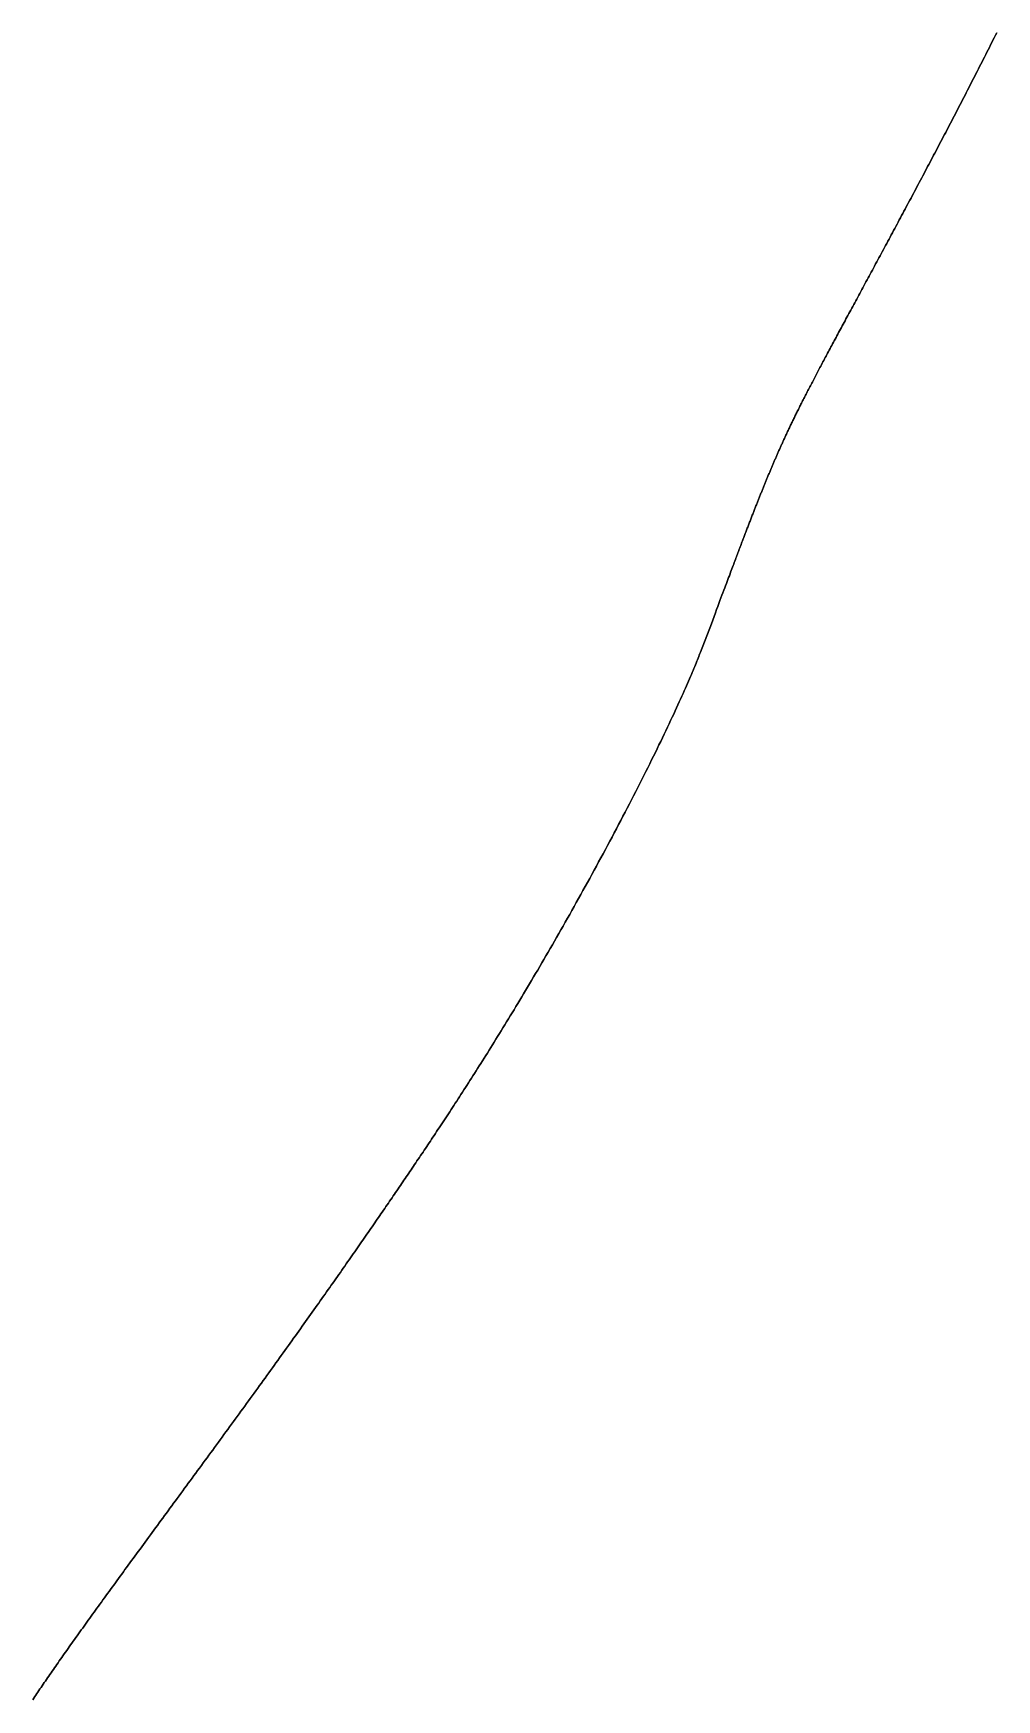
# Model space of a CAD drawing. Header units: inches. Extents: x 130170 to 284068, y 377793 to 804530.
# Drawn here: x 259254.8 to 259292, y 738664.5 to 738728.8 of the extents above; entities that cross this region are included whole.
import ezdxf

# ---------------------------------------------------------------- set-up
doc = ezdxf.new("R2010")
doc.units = ezdxf.units.IN
doc.header["$MEASUREMENT"] = 0
doc.layers.add('muni_il', color=7, linetype='Continuous')

msp = doc.modelspace()

# ---------------------------------------------------------------- linework, layer by layer
at = {"layer": 'muni_il'}
for points in [[(259254.812, 738664.545), (259254.851, 738664.603), (259254.89, 738664.661), (259254.93, 738664.72), (259254.97, 738664.779), (259255.01, 738664.838), (259255.051, 738664.898), (259255.092, 738664.958), (259255.133, 738665.019), (259255.174, 738665.079), (259255.216, 738665.141), (259255.258, 738665.202), (259255.301, 738665.264), (259255.344, 738665.326), (259255.387, 738665.389), (259255.43, 738665.452), (259255.474, 738665.515), (259255.518, 738665.579), (259255.563, 738665.644), (259255.608, 738665.708), (259255.653, 738665.773), (259255.699, 738665.839), (259255.745, 738665.904), (259255.791, 738665.97), (259255.838, 738666.037), (259255.885, 738666.104), (259255.932, 738666.171), (259255.98, 738666.239), (259256.028, 738666.308), (259256.076, 738666.376), (259256.125, 738666.445), (259256.174, 738666.515), (259256.224, 738666.585), (259256.274, 738666.655), (259256.324, 738666.726), (259256.374, 738666.797), (259256.425, 738666.869), (259256.477, 738666.941), (259256.528, 738667.013), (259256.581, 738667.086), (259256.633, 738667.159), (259256.686, 738667.233), (259256.739, 738667.307), (259256.792, 738667.382), (259256.846, 738667.457), (259256.901, 738667.533), (259256.955, 738667.609), (259257.01, 738667.685), (259257.065, 738667.762), (259257.121, 738667.839), (259257.177, 738667.917), (259257.233, 738667.995), (259257.29, 738668.073), (259257.347, 738668.152), (259257.405, 738668.232), (259257.463, 738668.312), (259257.521, 738668.392), (259257.579, 738668.473), (259257.638, 738668.554), (259257.697, 738668.635), (259257.757, 738668.717), (259257.817, 738668.8), (259257.877, 738668.883), (259257.938, 738668.966), (259257.999, 738669.049), (259258.06, 738669.134), (259258.121, 738669.218), (259258.183, 738669.303), (259258.246, 738669.388), (259258.308, 738669.474), (259258.371, 738669.56), (259258.434, 738669.647), (259258.498, 738669.733), (259258.562, 738669.821), (259258.626, 738669.908), (259258.69, 738669.997), (259258.755, 738670.085), (259258.82, 738670.174), (259258.885, 738670.263), (259258.951, 738670.353), (259259.017, 738670.443), (259259.083, 738670.533), (259259.15, 738670.624), (259259.216, 738670.715), (259259.283, 738670.806), (259259.351, 738670.898), (259259.418, 738670.99), (259259.486, 738671.082), (259259.554, 738671.175), (259259.622, 738671.268), (259259.691, 738671.361), (259259.759, 738671.455), (259259.828, 738671.549), (259259.898, 738671.643), (259259.967, 738671.738), (259260.037, 738671.833), (259260.106, 738671.928), (259260.177, 738672.023), (259260.247, 738672.119), (259260.317, 738672.215), (259260.388, 738672.311), (259260.458, 738672.407), (259260.529, 738672.504), (259260.6, 738672.601), (259260.672, 738672.698), (259260.743, 738672.795), (259260.814, 738672.893), (259260.886, 738672.99), (259260.958, 738673.088), (259261.03, 738673.186), (259261.102, 738673.285), (259261.174, 738673.383), (259261.246, 738673.481), (259261.319, 738673.58), (259261.391, 738673.679), (259261.463, 738673.778), (259261.536, 738673.877), (259261.608, 738673.976), (259261.681, 738674.075), (259261.754, 738674.175), (259261.826, 738674.274), (259261.899, 738674.374), (259261.972, 738674.473), (259262.045, 738674.573), (259262.117, 738674.673), (259262.19, 738674.772), (259262.263, 738674.872), (259262.336, 738674.972), (259262.408, 738675.072), (259262.481, 738675.171), (259262.554, 738675.271), (259262.626, 738675.371), (259262.699, 738675.47), (259262.771, 738675.57), (259262.844, 738675.669), (259262.916, 738675.769), (259262.988, 738675.868), (259263.06, 738675.967), (259263.132, 738676.067), (259263.204, 738676.166), (259263.276, 738676.265), (259263.348, 738676.364), (259263.419, 738676.462), (259263.49, 738676.561), (259263.562, 738676.659), (259263.633, 738676.757), (259263.704, 738676.855), (259263.774, 738676.953), (259263.845, 738677.051), (259263.915, 738677.148), (259263.985, 738677.246), (259264.055, 738677.343), (259264.125, 738677.439), (259264.194, 738677.536), (259264.264, 738677.632), (259264.333, 738677.728), (259264.401, 738677.824), (259264.47, 738677.919), (259264.538, 738678.014), (259264.606, 738678.109), (259264.674, 738678.204), (259264.741, 738678.298), (259264.809, 738678.392), (259264.876, 738678.485), (259264.942, 738678.579), (259265.009, 738678.672), (259265.075, 738678.764), (259265.141, 738678.856), (259265.206, 738678.948), (259265.271, 738679.04), (259265.336, 738679.131), (259265.401, 738679.221), (259265.465, 738679.312), (259265.529, 738679.401), (259265.592, 738679.491), (259265.656, 738679.58), (259265.719, 738679.669), (259265.781, 738679.757), (259265.843, 738679.845), (259265.905, 738679.932), (259265.967, 738680.019), (259266.028, 738680.106), (259266.089, 738680.192), (259266.149, 738680.278), (259266.209, 738680.363), (259266.269, 738680.448), (259266.328, 738680.532), (259266.388, 738680.616), (259266.446, 738680.699), (259266.505, 738680.782), (259266.563, 738680.865), (259266.62, 738680.947), (259266.678, 738681.029), (259266.735, 738681.11), (259266.791, 738681.191), (259266.847, 738681.271), (259266.903, 738681.351), (259266.959, 738681.431), (259267.014, 738681.51), (259267.069, 738681.588), (259267.123, 738681.666), (259267.178, 738681.744), (259267.231, 738681.821), (259267.285, 738681.898), (259267.338, 738681.975), (259267.391, 738682.05), (259267.443, 738682.126), (259267.496, 738682.201), (259267.548, 738682.276), (259267.599, 738682.351), (259267.651, 738682.425), (259267.702, 738682.498), (259267.752, 738682.572), (259267.803, 738682.645), (259267.853, 738682.717), (259267.903, 738682.789), (259267.952, 738682.861), (259268.002, 738682.933), (259268.051, 738683.004), (259268.1, 738683.075), (259268.148, 738683.146), (259268.197, 738683.216), (259268.245, 738683.286), (259268.293, 738683.356), (259268.341, 738683.426), (259268.388, 738683.495), (259268.436, 738683.564), (259268.483, 738683.633), (259268.53, 738683.701), (259268.577, 738683.77), (259268.624, 738683.838), (259268.67, 738683.906), (259268.717, 738683.974), (259268.763, 738684.042), (259268.809, 738684.11), (259268.856, 738684.178), (259268.902, 738684.245), (259268.947, 738684.312), (259268.993, 738684.38), (259269.039, 738684.447), (259269.085, 738684.515), (259269.131, 738684.582), (259269.177, 738684.649), (259269.222, 738684.716), (259269.268, 738684.784), (259269.314, 738684.851), (259269.359, 738684.919), (259269.405, 738684.986), (259269.451, 738685.054), (259269.497, 738685.122), (259269.543, 738685.19), (259269.589, 738685.258), (259269.634, 738685.326), (259269.681, 738685.395), (259269.727, 738685.463), (259269.773, 738685.532), (259269.82, 738685.601), (259269.866, 738685.671), (259269.913, 738685.741), (259269.96, 738685.811), (259270.007, 738685.881), (259270.055, 738685.952), (259270.102, 738686.023), (259270.15, 738686.095), (259270.198, 738686.167), (259270.246, 738686.239), (259270.295, 738686.312), (259270.343, 738686.385), (259270.392, 738686.459), (259270.441, 738686.533), (259270.491, 738686.608), (259270.541, 738686.683), (259270.591, 738686.759), (259270.641, 738686.835), (259270.692, 738686.912), (259270.743, 738686.99), (259270.795, 738687.068), (259270.846, 738687.147), (259270.899, 738687.227), (259270.951, 738687.307), (259271.004, 738687.389), (259271.058, 738687.47), (259271.111, 738687.553), (259271.166, 738687.636), (259271.22, 738687.72), (259271.275, 738687.805), (259271.331, 738687.891), (259271.387, 738687.977), (259271.443, 738688.065), (259271.5, 738688.153), (259271.557, 738688.242), (259271.615, 738688.333), (259271.673, 738688.424), (259271.732, 738688.516), (259271.791, 738688.609), (259271.851, 738688.702), (259271.911, 738688.797), (259271.972, 738688.893), (259272.034, 738688.99), (259272.095, 738689.088), (259272.158, 738689.187), (259272.221, 738689.287), (259272.284, 738689.388), (259272.348, 738689.49), (259272.413, 738689.594), (259272.478, 738689.698), (259272.544, 738689.804), (259272.61, 738689.91), (259272.677, 738690.018), (259272.744, 738690.127), (259272.812, 738690.237), (259272.881, 738690.348), (259272.95, 738690.461), (259273.02, 738690.574), (259273.09, 738690.689), (259273.161, 738690.805), (259273.232, 738690.922), (259273.304, 738691.041), (259273.377, 738691.16), (259273.45, 738691.281), (259273.523, 738691.403), (259273.597, 738691.527), (259273.672, 738691.651), (259273.747, 738691.777), (259273.823, 738691.904), (259273.899, 738692.032), (259273.976, 738692.161), (259274.054, 738692.291), (259274.131, 738692.423), (259274.21, 738692.556), (259274.289, 738692.69), (259274.368, 738692.826), (259274.448, 738692.962), (259274.528, 738693.1), (259274.609, 738693.238), (259274.69, 738693.378), (259274.772, 738693.519), (259274.854, 738693.661), (259274.936, 738693.805), (259275.019, 738693.949), (259275.102, 738694.094), (259275.186, 738694.24), (259275.27, 738694.388), (259275.354, 738694.536), (259275.438, 738694.685), (259275.523, 738694.836), (259275.608, 738694.987), (259275.693, 738695.139), (259275.779, 738695.292), (259275.865, 738695.445), (259275.95, 738695.6), (259276.036, 738695.755), (259276.123, 738695.911), (259276.209, 738696.067), (259276.295, 738696.224), (259276.382, 738696.382), (259276.468, 738696.54), (259276.554, 738696.699), (259276.64, 738696.858), (259276.727, 738697.018), (259276.813, 738697.177), (259276.899, 738697.337), (259276.985, 738697.498), (259277.07, 738697.658), (259277.156, 738697.819), (259277.241, 738697.979), (259277.326, 738698.139), (259277.41, 738698.3), (259277.494, 738698.46), (259277.578, 738698.62), (259277.661, 738698.78), (259277.744, 738698.939), (259277.826, 738699.098), (259277.907, 738699.256), (259277.988, 738699.414), (259278.069, 738699.571), (259278.148, 738699.727), (259278.227, 738699.883), (259278.305, 738700.037), (259278.383, 738700.191), (259278.459, 738700.343), (259278.535, 738700.494), (259278.609, 738700.644), (259278.683, 738700.793), (259278.755, 738700.94), (259278.827, 738701.085), (259278.897, 738701.229), (259278.967, 738701.372), (259279.035, 738701.512), (259279.102, 738701.651), (259279.168, 738701.788), (259279.232, 738701.923), (259279.295, 738702.055), (259279.357, 738702.186), (259279.417, 738702.314), (259279.476, 738702.44), (259279.534, 738702.564), (259279.59, 738702.685), (259279.645, 738702.803), (259279.698, 738702.919), (259279.75, 738703.032), (259279.8, 738703.143), (259279.849, 738703.251), (259279.896, 738703.356), (259279.941, 738703.458), (259279.985, 738703.558), (259280.028, 738703.654), (259280.069, 738703.748), (259280.108, 738703.839), (259280.146, 738703.927), (259280.183, 738704.012), (259280.218, 738704.095), (259280.251, 738704.174), (259280.283, 738704.251), (259280.314, 738704.326), (259280.344, 738704.397), (259280.373, 738704.467), (259280.4, 738704.534), (259280.426, 738704.599), (259280.451, 738704.661), (259280.476, 738704.723), (259280.499, 738704.782), (259280.522, 738704.84), (259280.545, 738704.897), (259280.567, 738704.954), (259280.987, 738706.049), (259281.093, 738706.333), (259281.142, 738706.465), (259281.19, 738706.592), (259281.235, 738706.713), (259281.278, 738706.828), (259281.32, 738706.939), (259281.359, 738707.045), (259281.397, 738707.147), (259281.434, 738707.244), (259281.469, 738707.338), (259281.503, 738707.428), (259281.535, 738707.515), (259281.566, 738707.598), (259281.596, 738707.678), (259281.625, 738707.756), (259281.653, 738707.831), (259281.681, 738707.903), (259281.707, 738707.973), (259281.732, 738708.041), (259281.757, 738708.107), (259281.781, 738708.171), (259281.804, 738708.233), (259281.827, 738708.294), (259281.849, 738708.353), (259281.871, 738708.411), (259281.892, 738708.467), (259281.913, 738708.522), (259281.933, 738708.576), (259281.953, 738708.628), (259281.972, 738708.68), (259281.991, 738708.731), (259282.01, 738708.781), (259282.029, 738708.83), (259282.047, 738708.878), (259282.065, 738708.926), (259282.083, 738708.973), (259282.1, 738709.019), (259282.118, 738709.064), (259282.135, 738709.11), (259282.152, 738709.154), (259282.168, 738709.198), (259282.185, 738709.242), (259282.201, 738709.285), (259282.218, 738709.328), (259282.234, 738709.37), (259282.25, 738709.412), (259282.266, 738709.454), (259282.282, 738709.495), (259282.297, 738709.536), (259282.313, 738709.577), (259282.328, 738709.617), (259282.344, 738709.658), (259282.359, 738709.697), (259282.374, 738709.737), (259282.389, 738709.777), (259282.405, 738709.816), (259282.419, 738709.855), (259282.435, 738709.894), (259282.449, 738709.932), (259282.464, 738709.971), (259282.479, 738710.009), (259282.494, 738710.047), (259282.508, 738710.085), (259282.523, 738710.122), (259282.538, 738710.16), (259282.552, 738710.197), (259282.566, 738710.234), (259282.581, 738710.271), (259282.595, 738710.308), (259282.61, 738710.345), (259282.624, 738710.381), (259282.638, 738710.417), (259282.652, 738710.454), (259282.666, 738710.49), (259282.68, 738710.526), (259282.695, 738710.561), (259282.709, 738710.597), (259282.723, 738710.632), (259282.736, 738710.668), (259282.75, 738710.703), (259282.764, 738710.738), (259282.778, 738710.773), (259282.792, 738710.808), (259282.806, 738710.842), (259282.819, 738710.877), (259282.833, 738710.911), (259282.847, 738710.946), (259282.861, 738710.98), (259282.874, 738711.014), (259282.888, 738711.048), (259282.901, 738711.082), (259282.915, 738711.116), (259282.929, 738711.149), (259282.942, 738711.183), (259282.956, 738711.217), (259282.969, 738711.25), (259282.983, 738711.283), (259282.996, 738711.317), (259283.009, 738711.35), (259283.023, 738711.383), (259283.036, 738711.416), (259283.05, 738711.449), (259283.063, 738711.482), (259283.077, 738711.514), (259283.09, 738711.547), (259283.103, 738711.58), (259283.117, 738711.612), (259283.13, 738711.645), (259283.144, 738711.677), (259283.157, 738711.709), (259283.17, 738711.742), (259283.184, 738711.774), (259283.197, 738711.806), (259283.211, 738711.838), (259283.224, 738711.871), (259283.238, 738711.902), (259283.251, 738711.935), (259283.264, 738711.967), (259283.278, 738711.999), (259283.291, 738712.031), (259283.305, 738712.063), (259283.318, 738712.094), (259283.332, 738712.126), (259283.345, 738712.158), (259283.359, 738712.19), (259283.373, 738712.222), (259283.386, 738712.254), (259283.4, 738712.286), (259283.414, 738712.318), (259283.427, 738712.35), (259283.441, 738712.381), (259283.455, 738712.413), (259283.469, 738712.445), (259283.483, 738712.477), (259283.497, 738712.509), (259283.511, 738712.541), (259283.525, 738712.573), (259283.538, 738712.605), (259283.553, 738712.637), (259283.567, 738712.67), (259283.581, 738712.702), (259283.595, 738712.734), (259283.61, 738712.766), (259283.624, 738712.799), (259283.639, 738712.831), (259283.653, 738712.864), (259283.668, 738712.896), (259283.682, 738712.929), (259283.697, 738712.962), (259283.712, 738712.994), (259283.727, 738713.027), (259283.742, 738713.06), (259283.757, 738713.093), (259283.772, 738713.126), (259283.787, 738713.16), (259283.803, 738713.193), (259283.818, 738713.227), (259283.834, 738713.261), (259283.849, 738713.294), (259283.865, 738713.328), (259283.881, 738713.362), (259283.897, 738713.397), (259283.913, 738713.431), (259283.929, 738713.466), (259283.946, 738713.5), (259283.962, 738713.535), (259283.979, 738713.57), (259283.996, 738713.605), (259284.012, 738713.641), (259284.029, 738713.677), (259284.046, 738713.712), (259284.064, 738713.748), (259284.081, 738713.784), (259284.099, 738713.821), (259284.116, 738713.858), (259284.134, 738713.895), (259284.152, 738713.932), (259284.171, 738713.969), (259284.189, 738714.007), (259284.208, 738714.045), (259284.226, 738714.083), (259284.245, 738714.121), (259284.264, 738714.16), (259284.283, 738714.199), (259284.303, 738714.238), (259284.323, 738714.277), (259284.342, 738714.317), (259284.362, 738714.357), (259284.383, 738714.397), (259284.403, 738714.438), (259284.423, 738714.479), (259284.444, 738714.52), (259284.465, 738714.562), (259284.487, 738714.604), (259284.508, 738714.646), (259284.53, 738714.689), (259284.552, 738714.732), (259284.574, 738714.775), (259284.596, 738714.819), (259284.619, 738714.863), (259284.642, 738714.908), (259284.665, 738714.952), (259284.688, 738714.998), (259284.711, 738715.043), (259284.735, 738715.089), (259284.759, 738715.136), (259284.783, 738715.182), (259284.808, 738715.229), (259284.833, 738715.277), (259284.857, 738715.325), (259284.883, 738715.373), (259284.908, 738715.422), (259284.934, 738715.471), (259284.96, 738715.521), (259284.986, 738715.571), (259285.013, 738715.622), (259285.04, 738715.673), (259285.066, 738715.724), (259285.094, 738715.776), (259285.121, 738715.828), (259285.149, 738715.881), (259285.177, 738715.934), (259285.206, 738715.987), (259285.234, 738716.041), (259285.263, 738716.096), (259285.292, 738716.151), (259285.322, 738716.206), (259285.352, 738716.262), (259285.382, 738716.318), (259285.412, 738716.375), (259285.442, 738716.432), (259285.473, 738716.49), (259285.504, 738716.548), (259285.535, 738716.607), (259285.567, 738716.666), (259285.599, 738716.725), (259285.631, 738716.785), (259285.663, 738716.846), (259285.696, 738716.907), (259285.729, 738716.968), (259285.762, 738717.03), (259285.796, 738717.092), (259285.829, 738717.155), (259285.863, 738717.218), (259285.897, 738717.281), (259285.932, 738717.345), (259285.967, 738717.41), (259286.002, 738717.475), (259286.037, 738717.54), (259286.072, 738717.606), (259286.108, 738717.672), (259286.144, 738717.739), (259286.18, 738717.806), (259286.216, 738717.874), (259286.253, 738717.942), (259286.29, 738718.01), (259286.327, 738718.079), (259286.365, 738718.149), (259286.402, 738718.218), (259286.44, 738718.288), (259286.478, 738718.359), (259286.516, 738718.43), (259286.555, 738718.501), (259286.594, 738718.573), (259286.632, 738718.645), (259286.672, 738718.717), (259286.711, 738718.79), (259286.75, 738718.863), (259286.79, 738718.937), (259286.83, 738719.011), (259286.87, 738719.085), (259286.911, 738719.16), (259286.951, 738719.235), (259286.992, 738719.311), (259287.033, 738719.386), (259287.074, 738719.462), (259287.115, 738719.539), (259287.156, 738719.616), (259287.198, 738719.693), (259287.24, 738719.77), (259287.281, 738719.848), (259287.323, 738719.926), (259287.366, 738720.004), (259287.408, 738720.083), (259287.451, 738720.162), (259287.493, 738720.241), (259287.536, 738720.32), (259287.579, 738720.4), (259287.622, 738720.48), (259287.665, 738720.561), (259287.708, 738720.641), (259287.752, 738720.722), (259287.796, 738720.803), (259287.839, 738720.884), (259287.883, 738720.966), (259287.927, 738721.048), (259287.971, 738721.13), (259288.015, 738721.212), (259288.059, 738721.295), (259288.104, 738721.377), (259288.148, 738721.46), (259288.193, 738721.544), (259288.237, 738721.627), (259288.282, 738721.711), (259288.327, 738721.794), (259288.372, 738721.878), (259288.417, 738721.963), (259288.462, 738722.047), (259288.507, 738722.131), (259288.552, 738722.216), (259288.597, 738722.301), (259288.643, 738722.386), (259288.688, 738722.471), (259288.733, 738722.557), (259288.779, 738722.642), (259288.825, 738722.728), (259288.87, 738722.814), (259288.916, 738722.9), (259288.962, 738722.986), (259289.008, 738723.073), (259289.053, 738723.159), (259289.099, 738723.246), (259289.145, 738723.332), (259289.191, 738723.419), (259289.237, 738723.506), (259289.283, 738723.593), (259289.329, 738723.681), (259289.376, 738723.768), (259289.422, 738723.856), (259289.468, 738723.943), (259289.514, 738724.031), (259289.56, 738724.119), (259289.607, 738724.207), (259289.653, 738724.295), (259289.699, 738724.383), (259289.746, 738724.472), (259289.792, 738724.56), (259289.839, 738724.649), (259289.885, 738724.737), (259289.932, 738724.826), (259289.978, 738724.915), (259290.025, 738725.004), (259290.071, 738725.093), (259290.118, 738725.182), (259290.164, 738725.272), (259290.211, 738725.361), (259290.258, 738725.451), (259290.304, 738725.54), (259290.351, 738725.63), (259290.398, 738725.72), (259290.444, 738725.81), (259290.491, 738725.9), (259290.538, 738725.99), (259290.584, 738726.081), (259290.631, 738726.171), (259290.678, 738726.262), (259290.725, 738726.352), (259290.771, 738726.443), (259290.818, 738726.534), (259290.865, 738726.625), (259290.912, 738726.716), (259290.959, 738726.807), (259291.005, 738726.898), (259291.052, 738726.99), (259291.099, 738727.081), (259291.146, 738727.173), (259291.193, 738727.264), (259291.24, 738727.356), (259291.287, 738727.448), (259291.333, 738727.54), (259291.38, 738727.632), (259291.427, 738727.725), (259291.474, 738727.817), (259291.521, 738727.91), (259291.568, 738728.002), (259291.615, 738728.095), (259291.662, 738728.188), (259291.709, 738728.281), (259291.756, 738728.374), (259291.803, 738728.467), (259291.85, 738728.561), (259291.898, 738728.654), (259291.945, 738728.748), (259291.992, 738728.842)], [(259291.992, 738728.842), (259291.945, 738728.748), (259291.898, 738728.654), (259291.85, 738728.561), (259291.803, 738728.467), (259291.756, 738728.374), (259291.709, 738728.281), (259291.662, 738728.188), (259291.615, 738728.095), (259291.568, 738728.002), (259291.521, 738727.91), (259291.474, 738727.817), (259291.427, 738727.725), (259291.38, 738727.632), (259291.333, 738727.54), (259291.287, 738727.448), (259291.24, 738727.356), (259291.193, 738727.264), (259291.146, 738727.173), (259291.099, 738727.081), (259291.052, 738726.99), (259291.005, 738726.898), (259290.959, 738726.807), (259290.912, 738726.716), (259290.865, 738726.625), (259290.818, 738726.534), (259290.771, 738726.443), (259290.725, 738726.352), (259290.678, 738726.262), (259290.631, 738726.171), (259290.584, 738726.081), (259290.538, 738725.99), (259290.491, 738725.9), (259290.444, 738725.81), (259290.398, 738725.72), (259290.351, 738725.63), (259290.304, 738725.54), (259290.258, 738725.451), (259290.211, 738725.361), (259290.164, 738725.272), (259290.118, 738725.182), (259290.071, 738725.093), (259290.025, 738725.004), (259289.978, 738724.915), (259289.932, 738724.826), (259289.885, 738724.737), (259289.839, 738724.649), (259289.792, 738724.56), (259289.746, 738724.472), (259289.699, 738724.383), (259289.653, 738724.295), (259289.607, 738724.207), (259289.56, 738724.119), (259289.514, 738724.031), (259289.468, 738723.943), (259289.422, 738723.856), (259289.376, 738723.768), (259289.329, 738723.681), (259289.283, 738723.593), (259289.237, 738723.506), (259289.191, 738723.419), (259289.145, 738723.332), (259289.099, 738723.246), (259289.053, 738723.159), (259289.008, 738723.073), (259288.962, 738722.986), (259288.916, 738722.9), (259288.87, 738722.814), (259288.825, 738722.728), (259288.779, 738722.642), (259288.733, 738722.557), (259288.688, 738722.471), (259288.643, 738722.386), (259288.597, 738722.301), (259288.552, 738722.216), (259288.507, 738722.131), (259288.462, 738722.047), (259288.417, 738721.963), (259288.372, 738721.878), (259288.327, 738721.794), (259288.282, 738721.711), (259288.237, 738721.627), (259288.193, 738721.544), (259288.148, 738721.46), (259288.104, 738721.377), (259288.059, 738721.295), (259288.015, 738721.212), (259287.971, 738721.13), (259287.927, 738721.048), (259287.883, 738720.966), (259287.839, 738720.884), (259287.796, 738720.803), (259287.752, 738720.722), (259287.708, 738720.641), (259287.665, 738720.561), (259287.622, 738720.48), (259287.579, 738720.4), (259287.536, 738720.32), (259287.493, 738720.241), (259287.451, 738720.162), (259287.408, 738720.083), (259287.366, 738720.004), (259287.323, 738719.926), (259287.281, 738719.848), (259287.24, 738719.77), (259287.198, 738719.693), (259287.156, 738719.616), (259287.115, 738719.539), (259287.074, 738719.462), (259287.033, 738719.386), (259286.992, 738719.311), (259286.951, 738719.235), (259286.911, 738719.16), (259286.87, 738719.085), (259286.83, 738719.011), (259286.79, 738718.937), (259286.75, 738718.863), (259286.711, 738718.79), (259286.672, 738718.717), (259286.632, 738718.645), (259286.594, 738718.573), (259286.555, 738718.501), (259286.516, 738718.43), (259286.478, 738718.359), (259286.44, 738718.288), (259286.402, 738718.218), (259286.365, 738718.149), (259286.327, 738718.079), (259286.29, 738718.01), (259286.253, 738717.942), (259286.216, 738717.874), (259286.18, 738717.806), (259286.144, 738717.739), (259286.108, 738717.672), (259286.072, 738717.606), (259286.037, 738717.54), (259286.002, 738717.475), (259285.967, 738717.41), (259285.932, 738717.345), (259285.897, 738717.281), (259285.863, 738717.218), (259285.829, 738717.155), (259285.796, 738717.092), (259285.762, 738717.03), (259285.729, 738716.968), (259285.696, 738716.907), (259285.663, 738716.846), (259285.631, 738716.785), (259285.599, 738716.725), (259285.567, 738716.666), (259285.535, 738716.607), (259285.504, 738716.548), (259285.473, 738716.49), (259285.442, 738716.432), (259285.412, 738716.375), (259285.382, 738716.318), (259285.352, 738716.262), (259285.322, 738716.206), (259285.292, 738716.151), (259285.263, 738716.096), (259285.234, 738716.041), (259285.206, 738715.987), (259285.177, 738715.934), (259285.149, 738715.881), (259285.121, 738715.828), (259285.094, 738715.776), (259285.066, 738715.724), (259285.04, 738715.673), (259285.013, 738715.622), (259284.986, 738715.571), (259284.96, 738715.521), (259284.934, 738715.471), (259284.908, 738715.422), (259284.883, 738715.373), (259284.857, 738715.325), (259284.833, 738715.277), (259284.808, 738715.229), (259284.783, 738715.182), (259284.759, 738715.136), (259284.735, 738715.089), (259284.711, 738715.043), (259284.688, 738714.998), (259284.665, 738714.952), (259284.642, 738714.908), (259284.619, 738714.863), (259284.596, 738714.819), (259284.574, 738714.775), (259284.552, 738714.732), (259284.53, 738714.689), (259284.508, 738714.646), (259284.487, 738714.604), (259284.465, 738714.562), (259284.444, 738714.52), (259284.423, 738714.479), (259284.403, 738714.438), (259284.383, 738714.397), (259284.362, 738714.357), (259284.342, 738714.317), (259284.323, 738714.277), (259284.303, 738714.238), (259284.283, 738714.199), (259284.264, 738714.16), (259284.245, 738714.121), (259284.226, 738714.083), (259284.208, 738714.045), (259284.189, 738714.007), (259284.171, 738713.969), (259284.152, 738713.932), (259284.134, 738713.895), (259284.116, 738713.858), (259284.099, 738713.821), (259284.081, 738713.784), (259284.064, 738713.748), (259284.046, 738713.712), (259284.029, 738713.677), (259284.012, 738713.641), (259283.996, 738713.605), (259283.979, 738713.57), (259283.962, 738713.535), (259283.946, 738713.5), (259283.929, 738713.466), (259283.913, 738713.431), (259283.897, 738713.397), (259283.881, 738713.362), (259283.865, 738713.328), (259283.849, 738713.294), (259283.834, 738713.261), (259283.818, 738713.227), (259283.803, 738713.193), (259283.787, 738713.16), (259283.772, 738713.126), (259283.757, 738713.093), (259283.742, 738713.06), (259283.727, 738713.027), (259283.712, 738712.994), (259283.697, 738712.962), (259283.682, 738712.929), (259283.668, 738712.896), (259283.653, 738712.864), (259283.639, 738712.831), (259283.624, 738712.799), (259283.61, 738712.766), (259283.595, 738712.734), (259283.581, 738712.702), (259283.567, 738712.67), (259283.553, 738712.637), (259283.538, 738712.605), (259283.525, 738712.573), (259283.511, 738712.541), (259283.497, 738712.509), (259283.483, 738712.477), (259283.469, 738712.445), (259283.455, 738712.413), (259283.441, 738712.381), (259283.427, 738712.35), (259283.414, 738712.318), (259283.4, 738712.286), (259283.386, 738712.254), (259283.373, 738712.222), (259283.359, 738712.19), (259283.345, 738712.158), (259283.332, 738712.126), (259283.318, 738712.094), (259283.305, 738712.063), (259283.291, 738712.031), (259283.278, 738711.999), (259283.264, 738711.967), (259283.251, 738711.935), (259283.238, 738711.902), (259283.224, 738711.871), (259283.211, 738711.838), (259283.197, 738711.806), (259283.184, 738711.774), (259283.17, 738711.742), (259283.157, 738711.709), (259283.144, 738711.677), (259283.13, 738711.645), (259283.117, 738711.612), (259283.103, 738711.58), (259283.09, 738711.547), (259283.077, 738711.514), (259283.063, 738711.482), (259283.05, 738711.449), (259283.036, 738711.416), (259283.023, 738711.383), (259283.009, 738711.35), (259282.996, 738711.317), (259282.983, 738711.283), (259282.969, 738711.25), (259282.956, 738711.217), (259282.942, 738711.183), (259282.929, 738711.149), (259282.915, 738711.116), (259282.901, 738711.082), (259282.888, 738711.048), (259282.874, 738711.014), (259282.861, 738710.98), (259282.847, 738710.946), (259282.833, 738710.911), (259282.819, 738710.877), (259282.806, 738710.842), (259282.792, 738710.808), (259282.778, 738710.773), (259282.764, 738710.738), (259282.75, 738710.703), (259282.736, 738710.668), (259282.723, 738710.632), (259282.709, 738710.597), (259282.695, 738710.561), (259282.68, 738710.526), (259282.666, 738710.49), (259282.652, 738710.454), (259282.638, 738710.417), (259282.624, 738710.381), (259282.61, 738710.345), (259282.595, 738710.308), (259282.581, 738710.271), (259282.566, 738710.234), (259282.552, 738710.197), (259282.538, 738710.16), (259282.523, 738710.122), (259282.508, 738710.085), (259282.494, 738710.047), (259282.479, 738710.009), (259282.464, 738709.971), (259282.449, 738709.932), (259282.435, 738709.894), (259282.419, 738709.855), (259282.405, 738709.816), (259282.389, 738709.777), (259282.374, 738709.737), (259282.359, 738709.697), (259282.344, 738709.658), (259282.328, 738709.617), (259282.313, 738709.577), (259282.297, 738709.536), (259282.282, 738709.495), (259282.266, 738709.454), (259282.25, 738709.412), (259282.234, 738709.37), (259282.218, 738709.328), (259282.201, 738709.285), (259282.185, 738709.242), (259282.168, 738709.198), (259282.152, 738709.154), (259282.135, 738709.11), (259282.118, 738709.064), (259282.1, 738709.019), (259282.083, 738708.973), (259282.065, 738708.926), (259282.047, 738708.878), (259282.029, 738708.83), (259282.01, 738708.781), (259281.991, 738708.731), (259281.972, 738708.68), (259281.953, 738708.628), (259281.933, 738708.576), (259281.913, 738708.522), (259281.892, 738708.467), (259281.871, 738708.411), (259281.849, 738708.353), (259281.827, 738708.294), (259281.804, 738708.233), (259281.781, 738708.171), (259281.757, 738708.107), (259281.732, 738708.041), (259281.707, 738707.973), (259281.681, 738707.903), (259281.653, 738707.831), (259281.625, 738707.756), (259281.596, 738707.678), (259281.566, 738707.598), (259281.535, 738707.515), (259281.503, 738707.428), (259281.469, 738707.338), (259281.434, 738707.244), (259281.397, 738707.147), (259281.359, 738707.045), (259281.32, 738706.939), (259281.278, 738706.828), (259281.235, 738706.713), (259281.19, 738706.592), (259281.142, 738706.465), (259281.093, 738706.333), (259280.987, 738706.049), (259280.567, 738704.954), (259280.545, 738704.897), (259280.522, 738704.84), (259280.499, 738704.782), (259280.476, 738704.723), (259280.451, 738704.661), (259280.426, 738704.599), (259280.4, 738704.534), (259280.373, 738704.467), (259280.344, 738704.397), (259280.314, 738704.326), (259280.283, 738704.251), (259280.251, 738704.174), (259280.218, 738704.095), (259280.183, 738704.012), (259280.146, 738703.927), (259280.108, 738703.839), (259280.069, 738703.748), (259280.028, 738703.654), (259279.985, 738703.558), (259279.941, 738703.458), (259279.896, 738703.356), (259279.849, 738703.251), (259279.8, 738703.143), (259279.75, 738703.032), (259279.698, 738702.919), (259279.645, 738702.803), (259279.59, 738702.685), (259279.534, 738702.564), (259279.476, 738702.44), (259279.417, 738702.314), (259279.357, 738702.186), (259279.295, 738702.055), (259279.232, 738701.923), (259279.168, 738701.788), (259279.102, 738701.651), (259279.035, 738701.512), (259278.967, 738701.372), (259278.897, 738701.229), (259278.827, 738701.085), (259278.755, 738700.94), (259278.683, 738700.793), (259278.609, 738700.644), (259278.535, 738700.494), (259278.459, 738700.343), (259278.383, 738700.191), (259278.305, 738700.037), (259278.227, 738699.883), (259278.148, 738699.727), (259278.069, 738699.571), (259277.988, 738699.414), (259277.907, 738699.256), (259277.826, 738699.098), (259277.744, 738698.939), (259277.661, 738698.78), (259277.578, 738698.62), (259277.494, 738698.46), (259277.41, 738698.3), (259277.326, 738698.139), (259277.241, 738697.979), (259277.156, 738697.819), (259277.07, 738697.658), (259276.985, 738697.498), (259276.899, 738697.337), (259276.813, 738697.177), (259276.727, 738697.018), (259276.64, 738696.858), (259276.554, 738696.699), (259276.468, 738696.54), (259276.382, 738696.382), (259276.295, 738696.224), (259276.209, 738696.067), (259276.123, 738695.911), (259276.036, 738695.755), (259275.95, 738695.6), (259275.865, 738695.445), (259275.779, 738695.292), (259275.693, 738695.139), (259275.608, 738694.987), (259275.523, 738694.836), (259275.438, 738694.685), (259275.354, 738694.536), (259275.27, 738694.388), (259275.186, 738694.24), (259275.102, 738694.094), (259275.019, 738693.949), (259274.936, 738693.805), (259274.854, 738693.661), (259274.772, 738693.519), (259274.69, 738693.378), (259274.609, 738693.238), (259274.528, 738693.1), (259274.448, 738692.962), (259274.368, 738692.826), (259274.289, 738692.69), (259274.21, 738692.556), (259274.131, 738692.423), (259274.054, 738692.291), (259273.976, 738692.161), (259273.899, 738692.032), (259273.823, 738691.904), (259273.747, 738691.777), (259273.672, 738691.651), (259273.597, 738691.527), (259273.523, 738691.403), (259273.45, 738691.281), (259273.377, 738691.16), (259273.304, 738691.041), (259273.232, 738690.922), (259273.161, 738690.805), (259273.09, 738690.689), (259273.02, 738690.574), (259272.95, 738690.461), (259272.881, 738690.348), (259272.812, 738690.237), (259272.744, 738690.127), (259272.677, 738690.018), (259272.61, 738689.91), (259272.544, 738689.804), (259272.478, 738689.698), (259272.413, 738689.594), (259272.348, 738689.49), (259272.284, 738689.388), (259272.221, 738689.287), (259272.158, 738689.187), (259272.095, 738689.088), (259272.034, 738688.99), (259271.972, 738688.893), (259271.911, 738688.797), (259271.851, 738688.702), (259271.791, 738688.609), (259271.732, 738688.516), (259271.673, 738688.424), (259271.615, 738688.333), (259271.557, 738688.242), (259271.5, 738688.153), (259271.443, 738688.065), (259271.387, 738687.977), (259271.331, 738687.891), (259271.275, 738687.805), (259271.22, 738687.72), (259271.166, 738687.636), (259271.111, 738687.553), (259271.058, 738687.47), (259271.004, 738687.389), (259270.951, 738687.307), (259270.899, 738687.227), (259270.846, 738687.147), (259270.795, 738687.068), (259270.743, 738686.99), (259270.692, 738686.912), (259270.641, 738686.835), (259270.591, 738686.759), (259270.541, 738686.683), (259270.491, 738686.608), (259270.441, 738686.533), (259270.392, 738686.459), (259270.343, 738686.385), (259270.295, 738686.312), (259270.246, 738686.239), (259270.198, 738686.167), (259270.15, 738686.095), (259270.102, 738686.023), (259270.055, 738685.952), (259270.007, 738685.881), (259269.96, 738685.811), (259269.913, 738685.741), (259269.866, 738685.671), (259269.82, 738685.601), (259269.773, 738685.532), (259269.727, 738685.463), (259269.681, 738685.395), (259269.634, 738685.326), (259269.589, 738685.258), (259269.543, 738685.19), (259269.497, 738685.122), (259269.451, 738685.054), (259269.405, 738684.986), (259269.359, 738684.919), (259269.314, 738684.851), (259269.268, 738684.784), (259269.222, 738684.716), (259269.177, 738684.649), (259269.131, 738684.582), (259269.085, 738684.515), (259269.039, 738684.447), (259268.993, 738684.38), (259268.947, 738684.312), (259268.902, 738684.245), (259268.856, 738684.178), (259268.809, 738684.11), (259268.763, 738684.042), (259268.717, 738683.974), (259268.67, 738683.906), (259268.624, 738683.838), (259268.577, 738683.77), (259268.53, 738683.701), (259268.483, 738683.633), (259268.436, 738683.564), (259268.388, 738683.495), (259268.341, 738683.426), (259268.293, 738683.356), (259268.245, 738683.286), (259268.197, 738683.216), (259268.148, 738683.146), (259268.1, 738683.075), (259268.051, 738683.004), (259268.002, 738682.933), (259267.952, 738682.861), (259267.903, 738682.789), (259267.853, 738682.717), (259267.803, 738682.645), (259267.752, 738682.572), (259267.702, 738682.498), (259267.651, 738682.425), (259267.599, 738682.351), (259267.548, 738682.276), (259267.496, 738682.201), (259267.443, 738682.126), (259267.391, 738682.05), (259267.338, 738681.975), (259267.285, 738681.898), (259267.231, 738681.821), (259267.178, 738681.744), (259267.123, 738681.666), (259267.069, 738681.588), (259267.014, 738681.51), (259266.959, 738681.431), (259266.903, 738681.351), (259266.847, 738681.271), (259266.791, 738681.191), (259266.735, 738681.11), (259266.678, 738681.029), (259266.62, 738680.947), (259266.563, 738680.865), (259266.505, 738680.782), (259266.446, 738680.699), (259266.388, 738680.616), (259266.328, 738680.532), (259266.269, 738680.448), (259266.209, 738680.363), (259266.149, 738680.278), (259266.089, 738680.192), (259266.028, 738680.106), (259265.967, 738680.019), (259265.905, 738679.932), (259265.843, 738679.845), (259265.781, 738679.757), (259265.719, 738679.669), (259265.656, 738679.58), (259265.592, 738679.491), (259265.529, 738679.401), (259265.465, 738679.312), (259265.401, 738679.221), (259265.336, 738679.131), (259265.271, 738679.04), (259265.206, 738678.948), (259265.141, 738678.856), (259265.075, 738678.764), (259265.009, 738678.672), (259264.942, 738678.579), (259264.876, 738678.485), (259264.809, 738678.392), (259264.741, 738678.298), (259264.674, 738678.204), (259264.606, 738678.109), (259264.538, 738678.014), (259264.47, 738677.919), (259264.401, 738677.824), (259264.333, 738677.728), (259264.264, 738677.632), (259264.194, 738677.536), (259264.125, 738677.439), (259264.055, 738677.343), (259263.985, 738677.246), (259263.915, 738677.148), (259263.845, 738677.051), (259263.774, 738676.953), (259263.704, 738676.855), (259263.633, 738676.757), (259263.562, 738676.659), (259263.49, 738676.561), (259263.419, 738676.462), (259263.348, 738676.364), (259263.276, 738676.265), (259263.204, 738676.166), (259263.132, 738676.067), (259263.06, 738675.967), (259262.988, 738675.868), (259262.916, 738675.769), (259262.844, 738675.669), (259262.771, 738675.57), (259262.699, 738675.47), (259262.626, 738675.371), (259262.554, 738675.271), (259262.481, 738675.171), (259262.408, 738675.072), (259262.336, 738674.972), (259262.263, 738674.872), (259262.19, 738674.772), (259262.117, 738674.673), (259262.045, 738674.573), (259261.972, 738674.473), (259261.899, 738674.374), (259261.826, 738674.274), (259261.754, 738674.175), (259261.681, 738674.075), (259261.608, 738673.976), (259261.536, 738673.877), (259261.463, 738673.778), (259261.391, 738673.679), (259261.319, 738673.58), (259261.246, 738673.481), (259261.174, 738673.383), (259261.102, 738673.285), (259261.03, 738673.186), (259260.958, 738673.088), (259260.886, 738672.99), (259260.814, 738672.893), (259260.743, 738672.795), (259260.672, 738672.698), (259260.6, 738672.601), (259260.529, 738672.504), (259260.458, 738672.407), (259260.388, 738672.311), (259260.317, 738672.215), (259260.247, 738672.119), (259260.177, 738672.023), (259260.106, 738671.928), (259260.037, 738671.833), (259259.967, 738671.738), (259259.898, 738671.643), (259259.828, 738671.549), (259259.759, 738671.455), (259259.691, 738671.361), (259259.622, 738671.268), (259259.554, 738671.175), (259259.486, 738671.082), (259259.418, 738670.99), (259259.351, 738670.898), (259259.283, 738670.806), (259259.216, 738670.715), (259259.15, 738670.624), (259259.083, 738670.533), (259259.017, 738670.443), (259258.951, 738670.353), (259258.885, 738670.263), (259258.82, 738670.174), (259258.755, 738670.085), (259258.69, 738669.997), (259258.626, 738669.908), (259258.562, 738669.821), (259258.498, 738669.733), (259258.434, 738669.647), (259258.371, 738669.56), (259258.308, 738669.474), (259258.246, 738669.388), (259258.183, 738669.303), (259258.121, 738669.218), (259258.06, 738669.134), (259257.999, 738669.049), (259257.938, 738668.966), (259257.877, 738668.883), (259257.817, 738668.8), (259257.757, 738668.717), (259257.697, 738668.635), (259257.638, 738668.554), (259257.579, 738668.473), (259257.521, 738668.392), (259257.463, 738668.312), (259257.405, 738668.232), (259257.347, 738668.152), (259257.29, 738668.073), (259257.233, 738667.995), (259257.177, 738667.917), (259257.121, 738667.839), (259257.065, 738667.762), (259257.01, 738667.685), (259256.955, 738667.609), (259256.901, 738667.533), (259256.846, 738667.457), (259256.792, 738667.382), (259256.739, 738667.307), (259256.686, 738667.233), (259256.633, 738667.159), (259256.581, 738667.086), (259256.528, 738667.013), (259256.477, 738666.941), (259256.425, 738666.869), (259256.374, 738666.797), (259256.324, 738666.726), (259256.274, 738666.655), (259256.224, 738666.585), (259256.174, 738666.515), (259256.125, 738666.445), (259256.076, 738666.376), (259256.028, 738666.308), (259255.98, 738666.239), (259255.932, 738666.171), (259255.885, 738666.104), (259255.838, 738666.037), (259255.791, 738665.97), (259255.745, 738665.904), (259255.699, 738665.839), (259255.653, 738665.773), (259255.608, 738665.708), (259255.563, 738665.644), (259255.518, 738665.579), (259255.474, 738665.515), (259255.43, 738665.452), (259255.387, 738665.389), (259255.344, 738665.326), (259255.301, 738665.264), (259255.258, 738665.202), (259255.216, 738665.141), (259255.174, 738665.079), (259255.133, 738665.019), (259255.092, 738664.958), (259255.051, 738664.898), (259255.01, 738664.838), (259254.97, 738664.779), (259254.93, 738664.72), (259254.89, 738664.661), (259254.851, 738664.603), (259254.812, 738664.545)]]:
    msp.add_lwpolyline(points, dxfattribs=at)

doc.saveas('drawing.dxf')
